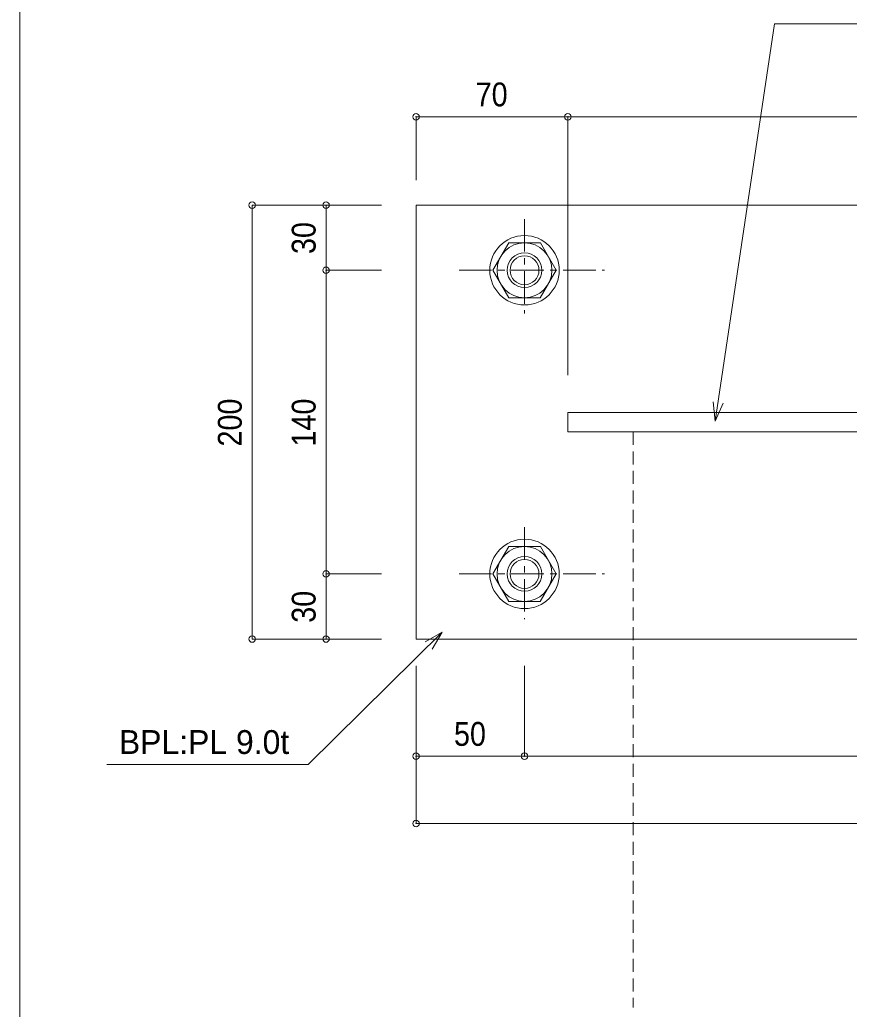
# Model space of a CAD drawing. Units: millimetres at full size, sheet at 1:15, with parts at other scales. Extents: x -31727 to 34047, y 3005 to 21987.
# Drawn here: x 22118 to 24029, y 14910 to 17190 of the extents above; entities that cross this region are included whole.
import ezdxf
from ezdxf.enums import TextEntityAlignment as Align

# ---------------------------------------------------------------- set-up
doc = ezdxf.new("R2010")
doc.units = ezdxf.units.MM
doc.header["$LTSCALE"] = 15
doc.header["$PDMODE"] = 32
doc.header["$PDSIZE"] = 15
doc.linetypes.add('CHAIN1', pattern=[8, 5, -1, 1, -1])
doc.linetypes.add('DASHED2', pattern=[3, 2, -1])
for name, color, linetype, lineweight in [('0-0', 5, 'Continuous', 9), ('3-0', 3, 'Continuous', 9), ('4-0', 5, 'Continuous', 9)]:
    doc.layers.add(name, color=color, linetype=linetype, lineweight=lineweight)
doc.styles.add('Ｄ ゴシック', font='')
doc.styles.get('Ｄ ゴシック').set_extended_font_data('Ｄ ゴシック')

msp = doc.modelspace()

# ---------------------------------------------------------------- linework, layer by layer
at = {"layer": '0-0'}
msp.add_line((22117.97, 13762.9), (22117.97, 21852.77), dxfattribs=at)
at = {"layer": '3-0'}
for p, q in [((23030.98, 16966.82), (23380.98, 16966.82)), ((23030.98, 16966.82), (23030.98, 16820.94)), ((23380.98, 16966.82), (24880.98, 16966.82)), ((23380.98, 16966.82), (23380.98, 16371.15)), ((22653.43, 16762.98), (22653.43, 15762.98)), ((22653.43, 16762.98), (22926.94, 16762.98)), ((22823.62, 16762.98), (22823.62, 16612.98)), ((22823.62, 16762.98), (22951.26, 16762.98)), ((22823.62, 16612.98), (22951.26, 16612.98)), ((22823.62, 16612.98), (22823.62, 15912.98)), ((22823.62, 15912.98), (22951.26, 15912.98)), ((22823.62, 15912.98), (22823.62, 15762.98)), ((22653.43, 15762.98), (22926.94, 15762.98)), ((22823.62, 15762.98), (22951.26, 15762.98)), ((23030.98, 15337.71), (23030.98, 15701.49)), ((23030.98, 15492.71), (23030.98, 15701.49)), ((23280.98, 15492.71), (23280.98, 15701.49)), ((23280.98, 15492.71), (23030.98, 15492.71)), ((24980.98, 15492.71), (23280.98, 15492.71)), ((23030.98, 15337.71), (25230.98, 15337.71))]:
    msp.add_line(p, q, dxfattribs=at)
at = {"layer": '3-0', "color": 7, "lineweight": 18}
for p, q in [((23030.98, 16762.98), (25230.98, 16762.98)), ((23380.98, 16285.48), (23380.98, 16240.48)), ((23380.98, 16240.48), (24880.98, 16240.48))]:
    msp.add_line(p, q, dxfattribs=at)
at = {"layer": '3-0', "color": 4, "linetype": 'CHAIN1'}
for p, q in [((23280.98, 16730.95), (23280.98, 16513.56)), ((23130.29, 16612.98), (23465.54, 16612.98)), ((23280.98, 16021.16), (23280.98, 15809.01)), ((23130.29, 15912.98), (23465.54, 15912.98))]:
    msp.add_line(p, q, dxfattribs=at)
at = {"layer": '3-0', "color": 5}
for p, q in [((23207.98, 16613.03), (23244.52, 16676.31)), ((23244.52, 16676.31), (23317.45, 16676.31)), ((23317.45, 16676.31), (23353.98, 16613.03)), ((23244.55, 16549.7), (23207.98, 16613.03)), ((23353.98, 16613.03), (23317.42, 16549.7)), ((23317.42, 16549.7), (23244.55, 16549.7)), ((23207.98, 15913.03), (23244.52, 15976.31)), ((23244.52, 15976.31), (23317.45, 15976.31)), ((23317.45, 15976.31), (23353.98, 15913.03)), ((23244.55, 15849.7), (23207.98, 15913.03)), ((23353.98, 15913.03), (23317.42, 15849.7)), ((23317.42, 15849.7), (23244.55, 15849.7))]:
    msp.add_line(p, q, dxfattribs=at)
at = {"layer": '3-0', "color": 5, "linetype": 'DASHED2'}
msp.add_line((23530.98, 16240.48), (23530.98, 14913.75), dxfattribs=at)
at = {"layer": '3-0', "color": 7, "lineweight": 18}
for points in [[(23030.98, 16762.98), (23030.98, 15762.98), (25230.98, 15762.98)], [(23380.98, 16285.48), (24880.98, 16285.48), (24880.98, 16240.48)]]:
    msp.add_lwpolyline(points, dxfattribs=at)
at = {"layer": '3-0', "color": 5}
for centre, radius in [((23280.98, 16613.03), 80), ((23280.98, 16613.03), 63.33), ((23280.98, 16613.03), 40), ((23280.98, 16613.03), 33.33), ((23280.98, 15913.03), 80), ((23280.98, 15913.03), 63.33), ((23280.98, 15913.03), 40), ((23280.98, 15913.03), 33.33)]:
    msp.add_circle(centre, radius, dxfattribs=at)
at = {"layer": '3-0'}
for p in [(23030.98, 16966.82), (23380.98, 16966.82), (22653.43, 16762.98), (22823.62, 16762.98), (22823.62, 16612.98), (22823.62, 15912.98), (22653.43, 15762.98), (22823.62, 15762.98), (23030.98, 15492.71), (23280.98, 15492.71), (23030.98, 15337.71)]:
    msp.add_point(p, dxfattribs=at)
at = {"layer": '4-0'}
for p, q in [((23857.09, 17181.26), (23720.53, 16265.36)), ((23857.09, 17181.26), (24676.39, 17181.26)), ((23720.53, 16265.36), (23715.42, 16310.07)), ((23720.53, 16265.36), (23738.46, 16306.64)), ((22782.7, 15473.38), (23091.04, 15778.64)), ((23091.04, 15778.64), (23051.95, 15756.34)), ((23091.04, 15778.64), (23068.34, 15739.78)), ((22318.18, 15473.38), (22782.7, 15473.38))]:
    msp.add_line(p, q, dxfattribs=at)

# ---------------------------------------------------------------- texts
at = {"layer": '3-0', "style": 'Ｄ ゴシック', "width": 0.9}
for s, p in [('70', (23168.48, 16974.32)), ('50', (23118.48, 15500.21))]:
    msp.add_text(s, height=54.99, dxfattribs=at).set_placement(p, align=Align.BOTTOM_LEFT)
for s, p in [('30', (22816.12, 16650.48)), ('200', (22645.93, 16206.73)), ('140', (22816.12, 16206.73)), ('30', (22816.12, 15800.48))]:
    msp.add_text(s, height=54.99, rotation=90, dxfattribs=at).set_placement(p, align=Align.BOTTOM_LEFT)
at = {"layer": '3-0', "style": 'Ｄ ゴシック'}
msp.add_text('BPL:PL 9.0t', height=54.99, dxfattribs=at).set_placement((22346.36, 15481.45), align=Align.BOTTOM_LEFT)

doc.saveas('drawing.dxf')
